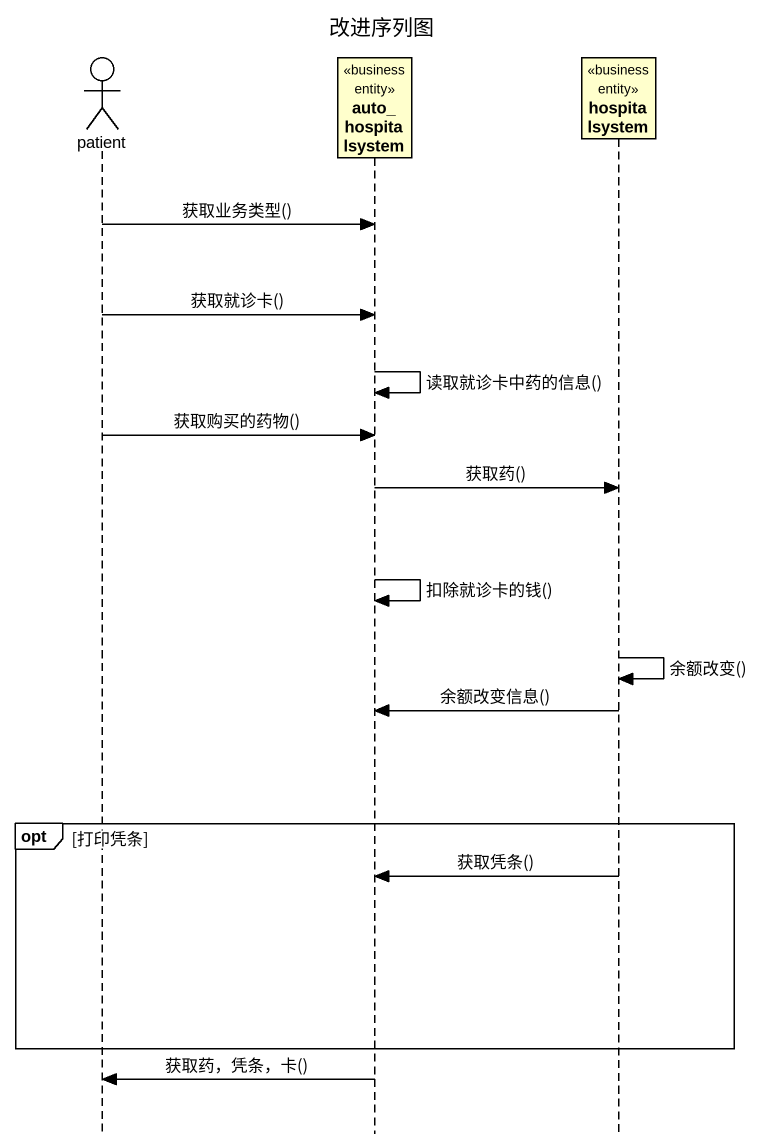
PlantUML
@startuml
title 改进序列图
hide footbox
actor patient
participant auto_hospitalsystem <<business entity>>
participant hospitalsystem <<business entity>>

patient -> auto_hospitalsystem : 获取业务类型()
patient -> auto_hospitalsystem : 获取就诊卡()
auto_hospitalsystem -> auto_hospitalsystem : 读取就诊卡中药的信息()
patient -> auto_hospitalsystem : 获取购买的药物()
auto_hospitalsystem -> hospitalsystem : 获取药()
auto_hospitalsystem -> auto_hospitalsystem : 扣除就诊卡的钱()
hospitalsystem -> hospitalsystem : 余额改变()
hospitalsystem -> auto_hospitalsystem : 余额改变信息()
opt 打印凭条
  hospitalsystem -> auto_hospitalsystem : 获取凭条()
end
auto_hospitalsystem -> patient : 获取药，凭条，卡()
@enduml
